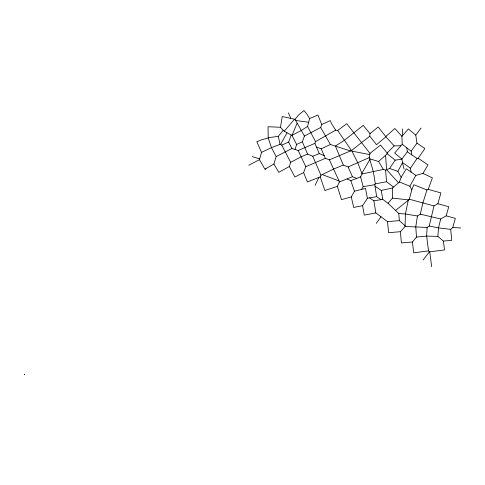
<?xml version="1.0" encoding="UTF-8"?>
<svg xmlns="http://www.w3.org/2000/svg" width="485" height="485" viewBox="0 0 485 485"><rect width="100%" height="100%" fill="white"/><g stroke="black" fill="none" stroke-linecap="round" stroke-linejoin="round"><path stroke-width="0.73" d="M24.529 374.371L24.268 374.214L24.602 374.414M392.468 198.11L392.468 188.016L399.434 181.99L401.174 177.322L406.291 168.768L415.875 175.388L422.999 173.406L432.39 177.868L428.188 189.362L426.927 189.95L413.832 184.737L411.771 189.902L409.334 199.226L408.358 199.862L392.468 198.11L388.036 203.251L382.762 199.402L373.874 200.79L369.521 197.874M373.874 200.79L375.833 212.915L387.515 221.687L388.594 232.697L400.428 231.691L405.066 226.453L405.393 214.006L408.358 199.862M369.916 158.874L378.561 161.499L385.557 155.321L387.121 153.715L387.139 152.975L380.537 145.082L369.976 153.381L369.237 157.601L373.365 171.72L375.348 183.851L374.796 184.7L376.657 196.637L380.937 199.65M411.068 172.169L410.431 168.222L402.592 162.548L401.853 159.074L394.663 153.017L402.229 144.221L401.907 136.309L402.277 135.915L402.465 128.968M388.036 203.251L398.761 213.521L405.393 214.006L417.439 215.977L420.283 214.164L440.695 218.965L446.212 215.849L448.734 206.743L437.888 203.73L433.99 205.937L429.225 226.034L427.115 227.447L426.636 236.086L428.546 250.903L429.746 251.83L444.563 249.927L443.357 241.081L437.858 236.377L426.636 236.086L416.476 237.092L412.402 242.021L401.392 242.936L400.428 231.691M385.914 136.782L378.221 126.961L370.013 133.654L369.77 136.176L376.518 144.694L385.914 136.782L394.141 145.87L400.768 145.767M437.858 236.377L438.507 227.865L440.695 218.965M280.457 127.288L268.023 126.73L268.223 137.904L261.639 139.783L256.814 141.729L261.518 152.387L259.475 159.674L264.907 169.216L273.916 163.978L276.189 156.588L291.903 148.501L294.977 149.428L296.65 144.469L291.921 135.363L284.246 131.247L280.457 127.288L282.228 116.527L295.019 119.328L304.416 136.055L302.319 141.772L307.581 154.084L312.77 156.249L319.257 153.606L324.186 155.624L325.35 158.34L329.382 159.82L351.54 150.508L369.77 136.176M417.439 215.977L415.784 226.64L416.476 237.092M420.283 214.164L422.884 203.069L426.927 189.95M265.622 169.398L265.786 168.719M291.921 135.363L301.324 130.459L307.538 126.439L309.642 118.54L306.853 114.017L303.962 110.556L298.342 115.248L295.019 119.328M437.888 203.73L440.895 192.885L428.188 189.362M429.225 226.034L438.507 227.865L450.704 229.363L452.784 227.513L455.324 218.383L446.212 215.849M273.916 163.978L278.736 172.333L289.345 166.519L290.654 162.329L301.155 156.776L307.581 154.084M304.416 136.055L320.694 127.488L321.719 124.518L317.917 115.024L309.642 118.54M261.518 152.387L271.436 147.64L280.027 144.397L281.749 145.088L288.654 142.081L291.206 135.06M319.257 153.606L314.874 143.384L315.535 141.638L335.699 130.132L337.651 130.507L351.94 151.132L357.7 162.602L362.071 173.976L360.579 176.867L356.754 178.401L352.45 176.722L348.115 166.955L343.295 165.082L333.371 169.126L320.943 175.231L320.227 176.873L307.375 181.96L303.628 172.599L305.78 166.67L298.16 150.508L294.977 149.428M292.037 135.315L297.026 123.475M375.833 212.915L364.277 215.116L362.586 205.682L367.394 198.244L365.52 188.404L354.462 191.211L351.304 196.898L341.519 199.65L337.354 186.331L339.427 181.948L352.45 176.722M315.08 185.355L318.954 177.328M401.174 177.322L397.87 171.375L402.592 162.548M411.771 189.902L409.861 186.204L415.875 175.388M280.457 144.609L286.956 132.957M361.858 173.315L370.031 159.244M422.999 173.406L427.958 164.876L418.228 158.249L417.064 158.474L410.431 168.222M361.689 189.132L363.18 186.67L360.579 176.867M362.071 173.976L383.392 169.417L385.581 170.162L389.594 168.447L395.178 160.165L401.859 159.129M418.228 158.249L424.866 148.507L416.985 143.117L415.754 135.103L408.412 128.937L402.277 135.915M376.257 223.379L381.046 216.734M417.064 158.474L411.832 154.909L411.153 151.126L416.985 143.117M401.853 159.074L407.321 151.763L406.806 147.883L402.229 144.221M415.754 135.103L421.095 128.046M423.09 260.033L429.54 251.673M268.35 137.704L278.335 136.333L283.228 130.289M284.246 131.247L294.48 119.268M387.139 152.975L394.141 145.87M385.939 136.376L394.857 128.507L401.907 136.309M395.73 210.284L408.303 200.269M337.651 130.507L346.745 123.717L369.976 153.381M248.775 165.221L259.475 159.674M296.65 144.469L302.319 141.772M316.493 147.04L321.161 148.792L330.4 144.5L350.637 151.005M321.719 124.518L330.218 120.626L331.758 123.99L335.699 130.132M303.628 172.599L294.868 177.013L289.345 166.519M348.115 166.955L369.237 157.601M298.16 150.508L314.874 143.384M325.35 158.34L305.78 166.67M347.121 178.983L350.837 180.65L356.754 178.401M337.354 186.331L324.895 190.52L320.227 176.873M375.105 186.282L381.252 190.417L392.468 188.016M362.586 205.682L353.644 207.441L351.304 196.898M375.348 183.851L386.557 181.729L393.45 186.986M367.394 198.244L376.657 196.637M363.18 186.67L374.796 184.7M428.546 250.903L413.729 252.812L412.402 242.021M387.515 221.687L399.355 220.602L405.084 225.767M443.357 241.081L451.717 240.36L450.704 229.363M405.066 226.453L427.115 227.447M452.784 227.513L460.75 227.968M295.626 120.48L308.745 122.275M351.94 151.132L369.831 154.636M433.99 205.937L409.334 199.226M252.145 156.57L259.724 158.953M389.594 168.447L397.87 171.375M322.361 174.63L339.039 180.978L339.427 181.948M399.434 181.99L409.861 186.204M407.321 151.763L411.832 154.909M406.806 147.883L411.153 151.126M387.121 153.715L395.178 160.165M386.618 169.714L398.415 182.73M370.013 133.654L363.21 125.397L344.326 140.335L335.396 146.027L343.295 165.082M378.561 161.499L383.392 169.417M320.694 127.488L330.4 144.5M315.535 141.638L307.538 126.439M276.189 156.588L271.436 147.64L268.223 137.904M290.654 162.329L281.749 145.088M288.654 142.081L291.903 148.501M339.039 180.978L329.382 159.82M321.161 148.792L324.186 155.624M320.943 175.231L312.77 156.249M288.387 112.853L290.697 118.085M350.837 180.65L354.462 191.211M402.459 162.736L404.041 169.065M278.335 136.333L280.027 144.397M381.252 190.417L382.762 199.402M429.746 251.83L431.65 266.647M398.761 213.521L399.355 220.602M385.581 170.162L386.557 181.729M385.557 155.321L386.6 169.726"/></g></svg>
